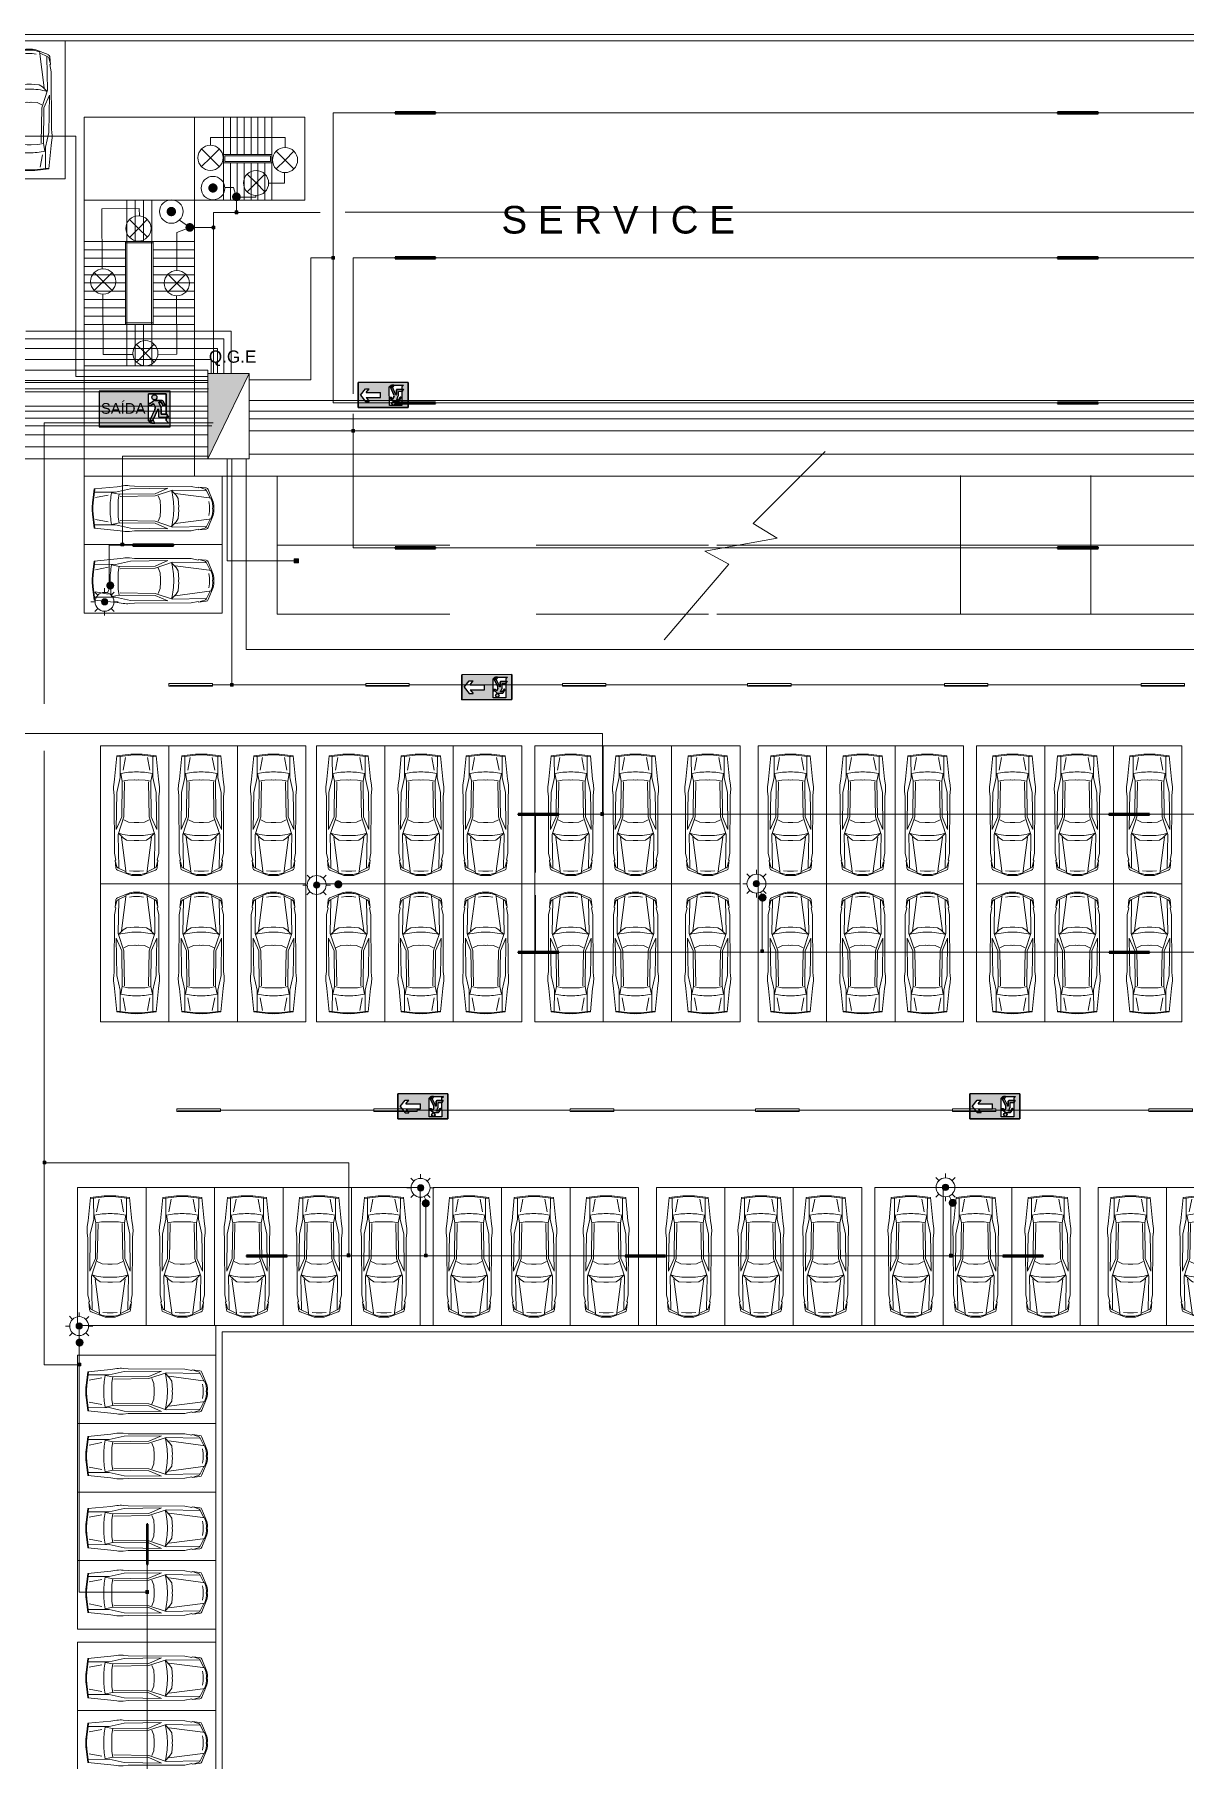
# Model space of a CAD drawing. Extents: x -17539 to 1421, y -3169 to 802964.
# Drawn here: x 90.3 to 132, y 131.4 to 193.9 of the extents above; entities that cross this region are included whole.
import ezdxf
from ezdxf.enums import TextEntityAlignment as Align

# ---------------------------------------------------------------- set-up
doc = ezdxf.new("R2010")
doc.units = 0
doc.header["$LTSCALE"] = 25
doc.header["$MEASUREMENT"] = 0
doc.linetypes.add('DASHED2', pattern=[0.375, 0.25, -0.125])
doc.layers.get('0').update_dxf_attribs({"lineweight": 9})
for name, color, linetype, lineweight in [('black marble', 251, 'Continuous', 5), ('Iluminação', 10, 'Continuous', 9), ('Quadros', 50, 'Continuous', 9), ('www.cadblocksfree.com', 7, 'Continuous', 9)]:
    doc.layers.add(name, color=color, linetype=linetype, lineweight=lineweight)
doc.layers.add('Simbologia de Emergência', color=6, linetype='Continuous')
doc.layers.add('Tomadas', color=3, linetype='Continuous', lineweight=9, true_color=0x00f500)
doc.styles.add('AGORA COTA', font='arial.ttf')
doc.styles.add('ROMANS', font='arial.ttf')
doc.styles.get("Standard").update_dxf_attribs({"font": 'arial.ttf'})

# ---------------------------------------------------------------- blocks, each defined once
blk = doc.blocks.new('CAR')
at = {"layer": 'black marble'}
for p, q in [((857, 1946), (571, 1917)), ((618, 1881), (798, 1931)), ((862, 1922), (857, 1946)), ((1117, 1975), (862, 1922)), ((3170, 1983), (1117, 1975)), ((3317, 1887), (1965, 1906)), ((1965, 1906), (2427, 1705)), ((3348, 2000), (3170, 1983)), ((3854, 1766), (3317, 1887)), ((3795, 1965), (3583, 1995)), ((4634, 1882), (3795, 1965)), ((4669, 1382), (4609, 1880)), ((4695, 1382), (4634, 1882)), ((500, 1857), (323, 1414)), ((403, 1549), (351, 1378)), ((375, 1544), (1696, 1717)), ((432, 1553), (581, 1846)), ((458, 1281), (479, 1430)), ((578, 1819), (1791, 1841)), ((1568, 1222), (1589, 1536)), ((1568, 1258), (1572, 1173)), ((1589, 1536), (1668, 1654)), ((1668, 1654), (1834, 1825)), ((1791, 1841), (2424, 1633)), ((2225, 1226), (2237, 1459)), ((2225, 1254), (2228, 1173)), ((2237, 1459), (2318, 1634)), ((2424, 1633), (3692, 1609)), ((2427, 1705), (3722, 1691)), ((3722, 1691), (3998, 1746)), ((3760, 1485), (3722, 1691)), ((3764, 1230), (3760, 1485)), ((3764, 1251), (3763, 1173)), ((3854, 1766), (4614, 1768)), ((4123, 1658), (4581, 1571)), ((500, 488), (323, 931)), ((403, 796), (351, 967)), ((375, 801), (1696, 628)), ((432, 792), (581, 499)), ((458, 1200), (459, 1173)), ((458, 1146), (459, 1173)), ((458, 1065), (479, 915)), ((1568, 1087), (1572, 1173)), ((1568, 1123), (1589, 809)), ((1589, 809), (1668, 691)), ((1668, 691), (1834, 520)), ((1791, 504), (2424, 712)), ((1965, 439), (2427, 640)), ((2225, 1091), (2228, 1173)), ((2225, 1119), (2237, 886)), ((2237, 886), (2318, 711)), ((2424, 712), (3692, 737)), ((2427, 640), (3722, 655)), ((3760, 860), (3722, 655)), ((3722, 655), (3998, 600)), ((3764, 1116), (3760, 860)), ((3764, 1095), (3763, 1173)), ((4123, 688), (4581, 774)), ((4669, 963), (4609, 465)), ((4695, 963), (4634, 463)), ((857, 399), (571, 428)), ((578, 526), (1791, 504)), ((618, 465), (798, 415)), ((862, 423), (857, 399)), ((1117, 370), (862, 423)), ((3170, 363), (1117, 370)), ((3317, 458), (1965, 439)), ((3348, 345), (3170, 363)), ((3854, 580), (3317, 458)), ((3795, 380), (3583, 350)), ((4634, 463), (3795, 380)), ((3854, 580), (4614, 577))]:
    blk.add_line(p, q, dxfattribs=at)
blk.add_lwpolyline([(0, 2480), (5000, 2480), (5000, 0), (0, 0)], close=True, dxfattribs=at)
for centre, radius, start, end in [((580, 1835), 82.3, 95.8102, 164.66147), ((633, 1828), 54.9, 105.48617, 160.78938), ((3445, 1017), 988, 81.92841, 95.62572), ((958, 1240), 658, 164.66147, 185.88651), ((995, 1240), 658, 167.90524, 185.88651), ((1115, 1240), 658, 176.47351, 183.52649), ((3915, 1234), 2164, 164.13463, 181.61796), ((1207, 1172), 2850, 0.00295, 11.60549), ((3030, 1240), 1646, 357.64887, 4.94076), ((3055, 1240), 1646, 357.64887, 4.94076), ((958, 1105), 658, 174.11349, 195.33853), ((995, 1105), 658, 174.11349, 192.09476), ((1115, 1105), 658, 176.47351, 183.52649), ((3915, 1112), 2164, 178.38204, 195.86537), ((1207, 1173), 2850, 348.39451, 359.99705), ((3030, 1105), 1646, 355.05924, 2.35113), ((3055, 1105), 1646, 355.05924, 2.35113), ((580, 510), 82.3, 195.33853, 264.1898), ((633, 517), 54.9, 199.21062, 254.51383), ((3445, 1328), 988, 264.37428, 278.07159)]:
    blk.add_arc(centre, radius, start, end, dxfattribs=at)
blk = doc.blocks.new('quadro eletrico')
h = blk.add_hatch(color=256)
h.dxf.hatch_style = 1
h.paths.add_polyline_path([(1.839, -0.788), (-1.457, 0.809), (-1.457, -0.788)])
blk.add_line((-1.457, 0.809), (1.839, -0.788))
blk.add_lwpolyline([(-1.457, 0.809), (1.839, 0.809), (1.839, -0.788), (-1.457, -0.788)], close=True)
blk = doc.blocks.new('Quadro')
at = {"xscale": 0.6593095434044552, "yscale": 0.6593095434044552, "zscale": 0.6593095434044552}
blk.add_blockref('quadro eletrico', (-0.091, 0.017), dxfattribs=at)
blk = doc.blocks.new('emergencia seta')
at = {"layer": 'Simbologia de Emergência'}
h = blk.add_hatch(color=98, dxfattribs=at)
h.paths.add_polyline_path([(1.001, 0.298), (0.094, 0.296), (-0.813, 0.294), (-0.811, -0.613), (1.003, -0.609)])
h.paths.add_polyline_path([(-0.131, -0.455), (-0.195, -0.52), (-0.649, -0.521), (-0.585, -0.456), (-0.585, -0.371), (-0.643, -0.371), (-0.595, -0.289), (-0.585, -0.289), (-0.587, 0.224), (-0.133, 0.225)], flags=16)
h.paths.add_polyline_path([(-0.372, -0.172, 0.038289), (-0.372, -0.171)], flags=0)
h.paths.add_polyline_path([(0.186, -0.248), (0.185, -0.067), (0.706, -0.066), (0.597, 0.07), (0.733, 0.07), (0.915, -0.156), (0.734, -0.383), (0.598, -0.383), (0.706, -0.247)], flags=16)
h.paths.add_polyline_path([(-0.349, 0.142, -1), (-0.221, 0.142, -1)], flags=0)
h.paths.add_polyline_path([(-0.188, -0.455), (-0.261, -0.455), (-0.291, -0.52), (-0.218, -0.52)], flags=16)
h.paths.add_polyline_path([(-0.3, -0.17, -0.215507), (-0.301, -0.11), (-0.263, -0.02), (-0.204, -0.069), (-0.132, -0.069), (-0.132, -0.021), (-0.187, -0.021), (-0.277, 0.054, 0.148058), (-0.294, 0.059), (-0.473, 0.059, 0.263654), (-0.498, 0.044), (-0.553, -0.048, 1), (-0.512, -0.072), (-0.462, 0.011), (-0.399, 0.011), (-0.454, -0.127, 0.095479), (-0.459, -0.154), (-0.459, -0.293), (-0.592, -0.294), (-0.635, -0.366), (-0.409, -0.366, 0.414214), (-0.386, -0.343), (-0.387, -0.173, -0.740976), (-0.372, -0.172), (-0.241, -0.446), (-0.169, -0.446)], flags=0)
for p, q in [((-0.813, 0.294), (1.001, 0.298)), ((-0.811, -0.613), (-0.813, 0.294)), ((1.001, 0.298), (1.003, -0.609)), ((1.001, 0.298), (1.001, 0.298)), ((1.001, 0.298), (1.003, -0.609)), ((1.001, 0.298), (1.001, 0.298))]:
    blk.add_line(p, q, dxfattribs=at)
at = {"layer": 'Simbologia de Emergência', "color": 7, "linetype": 'ByBlock', "lineweight": -2, "true_color": 0xffffff}
for p, q in [((1.001, 0.298), (-0.813, 0.294)), ((-0.813, 0.294), (-0.811, -0.613)), ((-0.587, 0.224), (-0.133, 0.225)), ((-0.587, 0.224), (-0.133, 0.225)), ((-0.587, 0.224), (-0.133, 0.225)), ((-0.585, -0.289), (-0.587, 0.224)), ((-0.585, -0.289), (-0.587, 0.224)), ((-0.585, -0.289), (-0.587, 0.224)), ((-0.498, 0.044), (-0.553, -0.048)), ((-0.498, 0.044), (-0.553, -0.048)), ((-0.498, 0.044), (-0.553, -0.048)), ((-0.512, -0.072), (-0.462, 0.011)), ((-0.512, -0.072), (-0.462, 0.011)), ((-0.512, -0.072), (-0.462, 0.011)), ((-0.294, 0.059), (-0.473, 0.059)), ((-0.294, 0.059), (-0.473, 0.059)), ((-0.294, 0.059), (-0.473, 0.059)), ((-0.462, 0.011), (-0.399, 0.011)), ((-0.462, 0.011), (-0.399, 0.011)), ((-0.462, 0.011), (-0.399, 0.011)), ((-0.399, 0.011), (-0.454, -0.127)), ((-0.399, 0.011), (-0.454, -0.127)), ((-0.399, 0.011), (-0.454, -0.127)), ((-0.349, 0.142), (-0.349, 0.142)), ((-0.277, 0.054), (-0.187, -0.021)), ((-0.277, 0.054), (-0.187, -0.021)), ((-0.187, -0.021), (-0.277, 0.054)), ((-0.133, 0.225), (-0.131, -0.455)), ((0.706, -0.066), (0.597, 0.07)), ((0.733, 0.07), (0.597, 0.07)), ((0.915, -0.156), (0.733, 0.07)), ((1.003, -0.609), (1.001, 0.298)), ((1.003, -0.609), (1.001, 0.298)), ((-0.811, -0.613), (1.003, -0.609)), ((-0.585, -0.456), (-0.649, -0.521)), ((-0.585, -0.456), (-0.649, -0.521)), ((-0.649, -0.521), (-0.585, -0.456)), ((-0.195, -0.52), (-0.649, -0.521)), ((-0.595, -0.289), (-0.643, -0.371)), ((-0.595, -0.289), (-0.643, -0.371)), ((-0.643, -0.371), (-0.595, -0.289)), ((-0.585, -0.371), (-0.643, -0.371)), ((-0.585, -0.371), (-0.643, -0.371)), ((-0.585, -0.371), (-0.643, -0.371)), ((-0.592, -0.294), (-0.635, -0.366)), ((-0.592, -0.294), (-0.635, -0.366)), ((-0.592, -0.294), (-0.635, -0.366)), ((-0.409, -0.366), (-0.635, -0.366)), ((-0.409, -0.366), (-0.635, -0.366)), ((-0.635, -0.366), (-0.409, -0.366)), ((-0.585, -0.289), (-0.595, -0.289)), ((-0.585, -0.289), (-0.595, -0.289)), ((-0.595, -0.289), (-0.585, -0.289)), ((-0.459, -0.293), (-0.592, -0.294)), ((-0.459, -0.293), (-0.592, -0.294)), ((-0.459, -0.293), (-0.592, -0.294)), ((-0.585, -0.456), (-0.585, -0.371)), ((-0.585, -0.456), (-0.585, -0.371)), ((-0.585, -0.456), (-0.585, -0.371)), ((-0.459, -0.154), (-0.459, -0.293)), ((-0.459, -0.154), (-0.459, -0.293)), ((-0.459, -0.154), (-0.459, -0.293)), ((-0.387, -0.173), (-0.386, -0.343)), ((-0.387, -0.173), (-0.386, -0.343)), ((-0.386, -0.343), (-0.387, -0.173)), ((-0.372, -0.171), (-0.372, -0.172)), ((-0.372, -0.172), (-0.241, -0.446)), ((-0.372, -0.172), (-0.241, -0.446)), ((-0.372, -0.172), (-0.372, -0.172)), ((-0.372, -0.172), (-0.241, -0.446)), ((-0.263, -0.02), (-0.301, -0.11)), ((-0.263, -0.02), (-0.301, -0.11)), ((-0.301, -0.11), (-0.263, -0.02)), ((-0.3, -0.17), (-0.169, -0.446)), ((-0.3, -0.17), (-0.169, -0.446)), ((-0.169, -0.446), (-0.3, -0.17)), ((-0.291, -0.52), (-0.261, -0.455)), ((-0.291, -0.52), (-0.261, -0.455)), ((-0.261, -0.455), (-0.291, -0.52)), ((-0.291, -0.52), (-0.218, -0.52)), ((-0.263, -0.02), (-0.204, -0.069)), ((-0.263, -0.02), (-0.204, -0.069)), ((-0.263, -0.02), (-0.204, -0.069)), ((-0.263, -0.02), (-0.263, -0.02)), ((-0.188, -0.455), (-0.261, -0.455)), ((-0.188, -0.455), (-0.261, -0.455)), ((-0.188, -0.455), (-0.261, -0.455)), ((-0.169, -0.446), (-0.241, -0.446)), ((-0.169, -0.446), (-0.241, -0.446)), ((-0.241, -0.446), (-0.169, -0.446)), ((-0.218, -0.52), (-0.188, -0.455)), ((-0.218, -0.52), (-0.188, -0.455)), ((-0.218, -0.52), (-0.188, -0.455)), ((-0.204, -0.069), (-0.132, -0.069)), ((-0.204, -0.069), (-0.132, -0.069)), ((-0.204, -0.069), (-0.132, -0.069)), ((-0.131, -0.455), (-0.195, -0.52)), ((-0.131, -0.455), (-0.195, -0.52)), ((-0.131, -0.455), (-0.195, -0.52)), ((-0.188, -0.455), (-0.188, -0.455)), ((-0.187, -0.021), (-0.132, -0.021)), ((-0.187, -0.021), (-0.132, -0.021)), ((-0.132, -0.021), (-0.187, -0.021)), ((-0.132, -0.069), (-0.132, -0.021)), ((-0.131, -0.455), (-0.131, -0.455)), ((0.706, -0.066), (0.185, -0.067)), ((0.185, -0.067), (0.186, -0.248)), ((0.706, -0.247), (0.186, -0.248)), ((0.706, -0.247), (0.598, -0.383)), ((0.734, -0.383), (0.598, -0.383)), ((0.915, -0.156), (0.734, -0.383))]:
    blk.add_line(p, q, dxfattribs=at)
blk.add_circle((-0.285, 0.142), 0.0645, dxfattribs=at)
blk.add_circle((-0.285, 0.142), 0.0645, dxfattribs=at)
for centre, radius, start, end in [((-0.473, 0.029), 0.0296, 90.13181, 149.21243), ((-0.473, 0.029), 0.0296, 90.13181, 149.21232), ((-0.473, 0.029), 0.0296, 90.13181, 149.21232), ((-0.285, 0.142), 0.0645, 0.13181, 180.13181), ((-0.285, 0.142), 0.0645, 180.13181, 0.13181), ((-0.294, 0.03), 0.0296, 56.44401, 90.13181), ((-0.294, 0.03), 0.0296, 56.44422, 90.13181), ((-0.294, 0.03), 0.0296, 56.44422, 90.13181), ((-0.532, -0.06), 0.024, 149.21243, 329.21243), ((-0.532, -0.06), 0.024, 149.21232, 329.21232), ((-0.532, -0.06), 0.024, 149.21232, 329.21232), ((-0.387, -0.154), 0.0726, 158.31607, 180.13181), ((-0.387, -0.154), 0.0726, 158.31577, 180.13181), ((-0.387, -0.154), 0.0726, 158.31577, 180.13181), ((-0.409, -0.343), 0.0227, 270.13181, 0.13181), ((-0.409, -0.343), 0.0227, 270.13181, 0.13181), ((-0.409, -0.343), 0.0227, 270.13181, 0.13181), ((-0.379, -0.174), 0.00779, 21.03434, 167.1846), ((-0.379, -0.174), 0.00779, 21.03434, 167.18455), ((-0.379, -0.174), 0.00779, 21.03434, 167.18455), ((-0.379, -0.174), 0.00779, 21.03434, 29.8052), ((-0.234, -0.138), 0.0726, 156.77285, 205.41985), ((-0.234, -0.138), 0.0726, 156.77312, 205.41977), ((-0.234, -0.138), 0.0726, 156.77312, 205.41977)]:
    blk.add_arc(centre, radius, start, end, dxfattribs=at)
blk = doc.blocks.new('emergencia saida')
at = {"layer": 'Simbologia de Emergência'}
h = blk.add_hatch(color=98, dxfattribs=at)
h.paths.add_polyline_path([(-0.097, 0.169), (-0.097, 1.056), (-1.871, 1.056), (-1.871, 0.169)])
h.paths.add_polyline_path([(-0.638, 0.322), (-0.638, 0.988), (-0.194, 0.988), (-0.194, 0.486), (-0.185, 0.486), (-0.137, 0.406), (-0.194, 0.406), (-0.194, 0.322), (-0.131, 0.259), (-0.575, 0.259)], flags=16)
h.paths.add_polyline_path([(-0.552, 0.906, -1), (-0.426, 0.906, -1)], flags=0)
h.paths.add_polyline_path([(-0.582, 0.323), (-0.511, 0.323), (-0.481, 0.259), (-0.552, 0.259)], flags=0)
h.paths.add_polyline_path([(-0.474, 0.602, 0.215507), (-0.473, 0.66), (-0.51, 0.748), (-0.568, 0.7), (-0.638, 0.7), (-0.638, 0.747), (-0.585, 0.747), (-0.501, 0.817, -0.204141), (-0.48, 0.826), (-0.305, 0.826, -0.263654), (-0.28, 0.812), (-0.226, 0.722, -1), (-0.266, 0.698), (-0.315, 0.779), (-0.377, 0.779), (-0.322, 0.644, -0.095479), (-0.317, 0.617), (-0.317, 0.481), (-0.187, 0.481), (-0.145, 0.41), (-0.366, 0.41, -0.414214), (-0.389, 0.433), (-0.389, 0.599, 0.740976), (-0.403, 0.6), (-0.53, 0.331), (-0.601, 0.331)], flags=0)
for p, q in [((-0.194, 0.988), (-0.638, 0.988)), ((-0.194, 0.486), (-0.194, 0.988)), ((-0.097, 0.169), (-0.097, 1.056)), ((-0.585, 0.747), (-0.638, 0.747)), ((-0.568, 0.7), (-0.638, 0.7)), ((-0.474, 0.602), (-0.601, 0.331)), ((-0.496, 0.821), (-0.585, 0.747)), ((-0.51, 0.748), (-0.568, 0.7)), ((-0.403, 0.6), (-0.53, 0.331)), ((-0.51, 0.748), (-0.473, 0.66)), ((-0.48, 0.826), (-0.305, 0.826)), ((-0.389, 0.599), (-0.389, 0.433)), ((-0.315, 0.779), (-0.377, 0.779)), ((-0.377, 0.779), (-0.322, 0.644)), ((-0.317, 0.617), (-0.317, 0.481)), ((-0.317, 0.481), (-0.187, 0.481)), ((-0.266, 0.698), (-0.315, 0.779)), ((-0.28, 0.812), (-0.226, 0.722)), ((-0.194, 0.486), (-0.185, 0.486)), ((-0.187, 0.481), (-0.145, 0.41)), ((-0.185, 0.486), (-0.137, 0.406)), ((-1.871, 0.169), (-0.097, 0.169)), ((-0.638, 0.322), (-0.575, 0.259)), ((-0.601, 0.331), (-0.53, 0.331)), ((-0.552, 0.259), (-0.582, 0.323)), ((-0.582, 0.323), (-0.511, 0.323)), ((-0.481, 0.259), (-0.511, 0.323)), ((-0.366, 0.41), (-0.145, 0.41)), ((-0.194, 0.322), (-0.194, 0.406)), ((-0.194, 0.406), (-0.137, 0.406)), ((-0.194, 0.322), (-0.131, 0.259))]:
    blk.add_line(p, q, dxfattribs=at)
at = {"layer": 'Simbologia de Emergência', "color": 7, "true_color": 0xffffff}
for points in [[(-0.097, 1.056), (-1.871, 1.056), (-1.871, 0.169), (-0.097, 0.169), (-0.097, 1.056)], [(-0.638, 0.322), (-0.638, 0.988), (-0.194, 0.988), (-0.194, 0.486), (-0.185, 0.486), (-0.137, 0.406), (-0.194, 0.406), (-0.194, 0.322), (-0.131, 0.259), (-0.575, 0.259), (-0.638, 0.322)], [(-0.511, 0.323), (-0.582, 0.323), (-0.552, 0.259), (-0.481, 0.259), (-0.511, 0.323)]]:
    blk.add_lwpolyline(points, close=True, dxfattribs=at)
for points in [[(-0.552, 0.906, -1), (-0.426, 0.906, -1), (-0.552, 0.906, -1)], [(-0.403, 0.6, -0.740976), (-0.389, 0.599), (-0.389, 0.433, 0.414214), (-0.366, 0.41), (-0.145, 0.41), (-0.187, 0.481), (-0.317, 0.481), (-0.317, 0.617, 0.095479), (-0.322, 0.644), (-0.377, 0.779), (-0.315, 0.779), (-0.266, 0.698, 1), (-0.226, 0.722), (-0.28, 0.812, 0.263654), (-0.305, 0.826), (-0.48, 0.826, 0.148058), (-0.496, 0.821), (-0.585, 0.747), (-0.638, 0.747), (-0.638, 0.7), (-0.568, 0.7), (-0.51, 0.748), (-0.473, 0.66, -0.215507), (-0.474, 0.602), (-0.601, 0.331), (-0.53, 0.331), (-0.403, 0.6, -0.740976)]]:
    blk.add_lwpolyline(points, format="xyb", close=True, dxfattribs=at)
at = {"layer": 'Simbologia de Emergência'}
blk.add_lwpolyline([(-0.403, 0.6, -0.038289), (-0.403, 0.601), (-0.403, 0.6, -0.038289)], format="xyb", close=True, dxfattribs=at)
blk.add_circle((-0.489, 0.906), 0.0631, dxfattribs=at)
for centre, radius, start, end in [((-0.48, 0.797), 0.029, 89.9965, 123.6843), ((-0.538, 0.632), 0.071, 334.7085, 23.3555), ((-0.396, 0.597), 0.00762, 12.9437, 159.094), ((-0.366, 0.433), 0.0222, 179.9965, 269.9965), ((-0.388, 0.617), 0.071, 359.9965, 21.8123), ((-0.305, 0.797), 0.029, 30.9159, 89.9965), ((-0.246, 0.71), 0.0234, 210.9159, 30.9159)]:
    blk.add_arc(centre, radius, start, end, dxfattribs=at)
at = {"layer": 'Simbologia de Emergência', "color": 0, "style": 'AGORA COTA'}
blk.add_text('SAÍDA', height=0.2665, rotation=359.9965, dxfattribs=at).set_placement((-1.27, 0.493), align=Align.CENTER)
blk = doc.blocks.new('Caixa de Derivação')
at = {"layer": 'Iluminação'}
h = blk.add_hatch(color=256, dxfattribs=at)
h.dxf.hatch_style = 1
h.paths.add_polyline_path([(0.052, 0.051), (-0.048, 0.051), (-0.048, -0.049), (0.052, -0.049)])
blk.add_lwpolyline([(-0.048, 0.051), (0.052, 0.051), (0.052, -0.049), (-0.048, -0.049)], close=True, dxfattribs=at)
blk = doc.blocks.new('Luminárias 3')
at = {"layer": 'Iluminação'}
blk.add_line((0.029, 0.024), (1.552, 0.024), dxfattribs=at)
blk.add_lwpolyline([(0, 0.105), (1.575, 0.105), (1.575, 0), (0, 0)], close=True, dxfattribs=at)
blk = doc.blocks.new('Luminária 4')
at = {"layer": 'Iluminação', "lineweight": 40}
for p, q in [((0.733, 0.043), (-0.734, 0.043)), ((-0.734, 0.043), (-0.734, 0)), ((-0.734, 0), (0.733, 0)), ((0.733, 0), (0.733, 0.043))]:
    blk.add_line(p, q, dxfattribs=at)
at = {"layer": 'Iluminação', "lineweight": 30}
blk.add_line((-0.667, 0.008), (0.679, 0.008), dxfattribs=at)
blk = doc.blocks.new('Ponto de Luz')
for q in [(-0.438, -0.436), (-0.437, 0.437), (0.438, 0.436), (0.437, -0.437)]:
    blk.add_line((0, 0), q)
blk.add_circle((0, 0), 0.618)
blk = doc.blocks.new('sensor movimento')
for p, q in [((-0.48, 0.001), (-0.697, 0.001)), ((-0.697, 0.001), (-0.697, 0.001)), ((-0.338, 0.34), (-0.491, 0.494)), ((0.001, 0.48), (0.001, 0.697)), ((0.338, 0.34), (0.491, 0.494)), ((0.48, 0.001), (0.697, 0.001)), ((0.697, 0.001), (0.697, 0.002)), ((-0.336, -0.342), (-0.488, -0.497)), ((0.001, -0.48), (0.001, -0.697)), ((0.001, -0.697), (0.001, -0.507)), ((0.337, -0.341), (0.491, -0.494))]:
    blk.add_line(p, q)
for radius in [0.48, 0.159]:
    blk.add_circle((0, 0), radius)

msp = doc.modelspace()

# ---------------------------------------------------------------- hatches: boundary and pattern name
at = {"layer": 'Iluminação'}
h = msp.add_hatch(color=256, dxfattribs=at)
h.dxf.hatch_style = 1
h.paths.add_polyline_path([(96.972, 188.293, 1), (96.633, 188.293, 1)])
h = msp.add_hatch(color=256, dxfattribs=at)
h.dxf.hatch_style = 1
h.paths.add_polyline_path([(97.813, 187.973, 1), (97.494, 187.973, 1)])
h = msp.add_hatch(color=256, dxfattribs=at)
h.dxf.hatch_style = 1
h.paths.add_polyline_path([(95.466, 187.44, 1), (95.126, 187.438, 1)])
h = msp.add_hatch(color=256, dxfattribs=at)
h.dxf.hatch_style = 1
h.paths.add_polyline_path([(96.124, 186.867, 1), (95.805, 186.865, 1)])
h = msp.add_hatch(color=256, dxfattribs=at)
h.dxf.hatch_style = 1
h.paths.add_polyline_path([(93.084, 173.747, 1), (93.084, 174.038, 1)])
h = msp.add_hatch(color=256, dxfattribs=at)
h.dxf.hatch_style = 1
h.paths.add_polyline_path([(92.99, 173.302, -1), (92.763, 173.302, -1)])
h = msp.add_hatch(color=256, dxfattribs=at)
h.dxf.hatch_style = 1
h.paths.add_polyline_path([(100.672, 163.043, -1), (100.445, 163.043, -1)])
h = msp.add_hatch(color=256, dxfattribs=at)
h.dxf.hatch_style = 1
h.paths.add_polyline_path([(101.344, 162.921, 1), (101.343, 163.213, 1)])
h = msp.add_hatch(color=256, dxfattribs=at)
h.dxf.hatch_style = 1
h.paths.add_polyline_path([(116.601, 163.091, -1), (116.374, 163.091, -1)])
h = msp.add_hatch(color=256, dxfattribs=at)
h.dxf.hatch_style = 1
h.paths.add_polyline_path([(116.711, 162.441, 1), (116.711, 162.733, 1)])
h = msp.add_hatch(color=256, dxfattribs=at)
h.dxf.hatch_style = 1
h.paths.add_polyline_path([(104.437, 152.073, -1), (104.21, 152.073, -1)])
h = msp.add_hatch(color=256, dxfattribs=at)
h.dxf.hatch_style = 1
h.paths.add_polyline_path([(123.45, 152.09, -1), (123.222, 152.09, -1)])
h = msp.add_hatch(color=256, dxfattribs=at)
h.dxf.hatch_style = 1
h.paths.add_polyline_path([(104.513, 151.366, 1), (104.513, 151.658, 1)])
h = msp.add_hatch(color=256, dxfattribs=at)
h.dxf.hatch_style = 1
h.paths.add_polyline_path([(123.598, 151.383, 1), (123.598, 151.675, 1)])
h = msp.add_hatch(color=256, dxfattribs=at)
h.dxf.hatch_style = 1
h.paths.add_polyline_path([(92.07, 147.064, -1), (91.843, 147.064, -1)])
h = msp.add_hatch(color=256, dxfattribs=at)
h.dxf.hatch_style = 1
h.paths.add_polyline_path([(91.973, 146.322, 1), (91.973, 146.613, 1)])
at = {"layer": 'Quadros', "true_color": 0xffffff}
h = msp.add_hatch(color=7, dxfattribs=at)
h.dxf.hatch_style = 1
h.paths.add_polyline_path([(96.616, 178.479), (98.114, 181.571), (96.616, 181.571)])
at = {"layer": 'Tomadas'}
h = msp.add_hatch(color=256, dxfattribs=at)
h.dxf.hatch_style = 1
h.paths.add_polyline_path([(186.976, 185.834, 0.540943), (186.911, 185.791, 0.540943), (186.976, 185.749)])
h.paths.add_polyline_path([(187.004, 185.791), (186.976, 185.791), (186.976, 185.749, 0.295829)])
h.paths.add_polyline_path([(186.976, 185.834), (186.976, 185.791), (187.004, 185.791, 0.299986)])
h.paths.add_polyline_path([(194.623, 193.028, 0.050121), (194.622, 193.037), (194.531, 193.037, 0.050121), (194.53, 193.028, 1)])
h.paths.add_polyline_path([(194.531, 193.037), (194.622, 193.037, 0.817365)])
h.paths.add_polyline_path([(203.136, 193.028, 1), (203.229, 193.028, 1)])
h.paths.add_polyline_path([(210.011, 193.028), (209.965, 193.028), (209.964, 192.981, 0.416452)])
h.paths.add_polyline_path([(209.918, 193.028, 0.411979), (209.964, 192.981), (209.965, 193.028), (210.011, 193.028, 1)])
h.paths.add_polyline_path([(219.092, 193.028), (219.046, 193.028), (219.045, 192.981, 0.416452)])
h.paths.add_polyline_path([(219.046, 193.028), (218.999, 193.028, 0.411979), (219.045, 192.981)])
h.paths.add_polyline_path([(218.999, 193.028), (219.092, 193.028, 1)])
h.paths.add_polyline_path([(215.472, 176.263, 0.414214), (215.426, 176.216), (215.472, 176.216)])
h.paths.add_polyline_path([(215.472, 176.263), (215.472, 176.216), (215.519, 176.216, 0.414214)])
h.paths.add_polyline_path([(215.519, 176.216), (215.472, 176.216), (215.426, 176.216, 1)])
h.paths.add_polyline_path([(201.791, 176.216), (201.698, 176.216, 1)])
h.paths.add_polyline_path([(201.745, 176.263, 0.414214), (201.698, 176.216), (201.745, 176.216)])
h.paths.add_polyline_path([(201.745, 176.263), (201.745, 176.216), (201.791, 176.216, 0.414214)])
h.paths.add_polyline_path([(99.283, 174.644), (106.858, 174.644), (106.858, 173.959), (99.283, 173.959)], flags=25)
h.paths.add_polyline_path([(68.493, 82.636), (76.068, 82.636), (76.068, 81.951), (68.493, 81.951)], flags=25)
h.paths.add_polyline_path([(187.029, 180.1), (189.317, 180.1), (189.317, 179.393), (187.029, 179.393)], flags=9)
h.paths.add_polyline_path([(60.944, 78.966), (63.148, 78.966), (63.148, 78.259), (60.944, 78.259)], flags=9)
h.paths.add_polyline_path([(96.545, 182.517), (98.369, 182.517), (98.369, 181.81), (96.545, 181.81)], flags=9)
h.paths.add_polyline_path([(99.283, 174.644), (106.858, 174.644), (106.858, 173.959), (99.283, 173.959)], flags=25)
h.paths.add_polyline_path([(68.493, 82.636), (76.068, 82.636), (76.068, 81.951), (68.493, 81.951)], flags=25)
h.paths.add_polyline_path([(51.327, 103.152), (51.327, 104.819), (63.232, 104.819), (63.232, 103.152)], flags=9)
h.paths.add_polyline_path([(58.945, 136.43), (58.945, 138.037), (59.695, 138.037), (59.695, 136.43)], flags=9)
h.paths.add_polyline_path([(61.347, 136.43), (61.347, 138.037), (62.097, 138.037), (62.097, 136.43)], flags=9)
h.paths.add_polyline_path([(66.6, 121.993), (66.6, 123.659), (68.981, 123.659), (68.981, 121.993)], flags=9)
h.paths.add_polyline_path([(69.153, 120.731), (69.153, 122.398), (71.486, 122.398), (71.486, 120.731)], flags=9)
h.paths.add_polyline_path([(106.918, 186.31), (106.918, 187.977), (118.822, 187.977), (118.822, 186.31)], flags=9)
h.paths.add_polyline_path([(141.49, 174.823), (143.156, 174.823), (143.156, 172.49), (141.49, 172.49)], flags=9)
h.paths.add_polyline_path([(141.49, 177.683), (143.156, 177.683), (143.156, 175.302), (141.49, 175.302)], flags=9)
h.paths.add_polyline_path([(158.25, 185.042), (159.857, 185.042), (159.857, 184.292), (158.25, 184.292)], flags=25)
h.paths.add_polyline_path([(158.25, 182.64), (159.857, 182.64), (159.857, 181.89), (158.25, 181.89)], flags=25)
h.paths.add_polyline_path([(158.25, 185.042), (159.857, 185.042), (159.857, 184.292), (158.25, 184.292)], flags=25)
h.paths.add_polyline_path([(158.25, 182.64), (159.857, 182.64), (159.857, 181.89), (158.25, 181.89)], flags=25)
h.paths.add_polyline_path([(196.245, 169.596), (196.245, 171.263), (198.578, 171.263), (198.578, 169.596)], flags=9)
h.paths.add_polyline_path([(196.418, 172.553), (196.418, 174.219), (198.799, 174.219), (198.799, 172.553)], flags=9)
h.paths.add_polyline_path([(221.091, 155.729), (221.091, 157.396), (232.996, 157.396), (232.996, 155.729)], flags=9)
h.paths.add_polyline_path([(203.63, 179.976), (203.63, 181.643), (220.344, 181.643), (220.344, 179.976)], flags=9)
h = msp.add_hatch(color=256, dxfattribs=at)
h.dxf.hatch_style = 1
h.paths.add_polyline_path([(99.746, 174.856), (99.746, 174.718), (99.9, 174.718), (99.9, 174.856)])
h = msp.add_hatch(color=256, dxfattribs=at)
h.dxf.hatch_style = 1
h.paths.add_polyline_path([(99.746, 174.856), (99.746, 174.718), (99.9, 174.718), (99.9, 174.856)])

# ---------------------------------------------------------------- linework, layer by layer
at = {"layer": 'Iluminação'}
for p, q in [((103.4, 191.015), (101.152, 191.015)), ((101.152, 191.015), (101.152, 185.765)), ((104.867, 191.015), (127.4, 191.015)), ((128.867, 191.015), (151.4, 191.015)), ((91.833, 190.174), (82.234, 190.174)), ((91.833, 181.459), (91.833, 190.174)), ((98.504, 190.122), (96.717, 190.122)), ((96.717, 190.122), (96.717, 189.843)), ((98.504, 190.122), (99.422, 190.122)), ((99.422, 190.122), (99.422, 189.76)), ((99.392, 188.464), (99.392, 188.85)), ((97.542, 188.314), (97.228, 188.314)), ((97.645, 187.982), (97.542, 188.314)), ((98.82, 188.464), (99.392, 188.464)), ((94.136, 187.546), (92.776, 187.54)), ((92.776, 187.54), (92.786, 185.36)), ((94.136, 187.546), (94.137, 187.282)), ((97.655, 187.966), (97.655, 187.411)), ((97.656, 187.964), (98.357, 187.964)), ((98.357, 187.964), (98.357, 188.018)), ((95.961, 186.857), (95.493, 186.678)), ((95.592, 187.132), (95.991, 186.855)), ((95.983, 186.864), (96.819, 186.864)), ((96.819, 181.571), (96.819, 187.411)), ((96.819, 187.411), (100.681, 187.411)), ((101.592, 187.415), (101.96, 187.415)), ((101.96, 187.415), (155.447, 187.415)), ((95.493, 186.678), (95.493, 185.302)), ((101.152, 185.765), (100.353, 185.765)), ((100.353, 185.765), (100.353, 181.348)), ((101.152, 185.765), (101.152, 180.505)), ((103.4, 185.765), (101.884, 185.765)), ((101.884, 185.765), (101.884, 180.842)), ((104.867, 185.765), (127.4, 185.765)), ((128.867, 185.765), (151.4, 185.765)), ((92.815, 184.451), (92.825, 182.255)), ((95.484, 184.391), (95.495, 182.268)), ((92.825, 182.255), (93.903, 182.26)), ((95.495, 182.268), (94.81, 182.264)), ((96.62, 181.248), (89.238, 181.248)), ((96.62, 181.459), (91.833, 181.459)), ((100.353, 181.348), (98.114, 181.348)), ((96.642, 181.016), (89.3, 181.016)), ((88.785, 180.205), (96.616, 180.205)), ((103.4, 180.505), (101.152, 180.505)), ((101.884, 175.255), (101.884, 180.114)), ((104.867, 180.505), (127.4, 180.505)), ((128.867, 180.505), (151.4, 180.505)), ((90.693, 169.605), (90.693, 179.782)), ((90.693, 179.782), (96.808, 179.782)), ((101.884, 179.494), (98.114, 179.494)), ((101.884, 179.494), (154.557, 179.494)), ((93.526, 175.359), (93.526, 178.573)), ((93.526, 178.573), (96.613, 178.573)), ((97.486, 170.294), (97.486, 178.479)), ((98.002, 171.576), (98.002, 178.479)), ((93.96, 175.359), (93.044, 175.359)), ((93.044, 173.773), (93.044, 175.359)), ((103.4, 175.255), (101.884, 175.255)), ((104.867, 175.255), (127.4, 175.255)), ((92.988, 173.625), (93.044, 173.773)), ((167.193, 171.576), (98.002, 171.576)), ((96.783, 170.294), (102.339, 170.294)), ((103.915, 170.294), (109.458, 170.294)), ((111.033, 170.294), (116.168, 170.294)), ((117.743, 170.294), (123.3, 170.294)), ((124.875, 170.294), (130.418, 170.294)), ((89.274, 168.537), (110.907, 168.537)), ((110.907, 168.537), (110.907, 165.605)), ((90.693, 145.663), (90.693, 167.9)), ((108.482, 165.616), (108.482, 163.491)), ((109.331, 165.605), (129.257, 165.605)), ((130.724, 165.605), (149.922, 165.605)), ((100.898, 163.083), (110.936, 163.083)), ((108.482, 162.671), (108.482, 160.627)), ((110.936, 163.083), (110.936, 160.605)), ((116.634, 162.782), (116.696, 162.661)), ((116.696, 162.661), (116.696, 160.605)), ((109.331, 160.605), (129.262, 160.605)), ((130.729, 160.605), (149.922, 160.605)), ((97.072, 154.886), (102.629, 154.886)), ((104.204, 154.886), (109.747, 154.886)), ((111.322, 154.886), (116.457, 154.886)), ((118.032, 154.886), (123.589, 154.886)), ((125.164, 154.886), (130.707, 154.886)), ((101.725, 152.975), (90.693, 152.975)), ((101.725, 149.605), (101.725, 152.975)), ((104.451, 151.755), (104.512, 151.634)), ((104.512, 151.634), (104.512, 149.605)), ((123.469, 151.777), (123.53, 151.657)), ((123.53, 151.657), (123.53, 149.605)), ((99.487, 149.605), (111.73, 149.605)), ((113.197, 149.605), (125.41, 149.605)), ((91.957, 147.083), (91.957, 137.422)), ((91.957, 145.663), (90.693, 145.663)), ((94.425, 126.183), (94.425, 138.426)), ((91.957, 137.422), (94.425, 137.422))]:
    msp.add_line(p, q, dxfattribs=at)
for centre in [(96.803, 188.289), (95.296, 187.439)]:
    msp.add_circle(centre, 0.426, dxfattribs=at)
at = {"layer": 'Quadros'}
for p, q in [((96.761, 179.672), (55.678, 179.672)), ((159.01, 179.929), (98.114, 179.929))]:
    msp.add_line(p, q, dxfattribs=at)
at = {"layer": 'Tomadas'}
for p, q in [((90.03, 183.111), (97.468, 183.111)), ((97.468, 183.111), (97.468, 181.571)), ((89.257, 182.477), (96.963, 182.477)), ((89.678, 182.826), (97.194, 182.826)), ((96.963, 182.477), (96.963, 181.571)), ((97.194, 182.826), (97.194, 181.571)), ((88.857, 182.08), (96.738, 182.08)), ((96.738, 182.08), (96.738, 181.571)), ((87.848, 181.319), (96.616, 181.319)), ((88.415, 181.696), (96.616, 181.696)), ((96.616, 181.696), (96.616, 181.571)), ((87.348, 180.913), (96.616, 180.913)), ((86.817, 180.387), (96.616, 180.387)), ((98.114, 180.589), (156.604, 180.589)), ((98.114, 180.213), (157.195, 180.213)), ((86.377, 179.951), (96.616, 179.951)), ((85.542, 178.917), (96.616, 178.917)), ((85.94, 179.345), (96.616, 179.345)), ((85.085, 178.487), (96.616, 178.487)), ((97.318, 178.479), (97.318, 174.786)), ((97.318, 178.479), (97.318, 174.786)), ((98.114, 178.648), (158.397, 178.648)), ((98.114, 178.648), (158.397, 178.648)), ((97.318, 174.786), (99.81, 174.786)), ((97.318, 174.786), (99.81, 174.786))]:
    msp.add_line(p, q, dxfattribs=at)
msp.add_lwpolyline([(99.746, 174.856), (99.9, 174.856), (99.9, 174.718), (99.746, 174.718)], close=True, dxfattribs=at)
msp.add_lwpolyline([(99.746, 174.856), (99.9, 174.856), (99.9, 174.718), (99.746, 174.718)], close=True, dxfattribs=at)
at = {"layer": 'www.cadblocksfree.com'}
for p, q in [((50.133, 193.853), (237.133, 193.853)), ((50.363, 193.623), (236.903, 193.623)), ((100.133, 190.853), (92.133, 190.853)), ((92.133, 190.853), (92.133, 177.853)), ((92.133, 190.853), (92.133, 177.853)), ((96.133, 190.853), (96.133, 177.853)), ((96.133, 187.853), (96.133, 190.853)), ((100.133, 190.853), (100.133, 187.853)), ((92.133, 187.853), (96.133, 187.853)), ((96.133, 187.853), (100.133, 187.853)), ((92.133, 181.853), (96.133, 181.853)), ((92.133, 181.853), (96.018, 181.853)), ((118.977, 178.75), (116.364, 176.14)), ((157.133, 177.853), (92.133, 177.853)), ((99.133, 177.853), (99.133, 172.853)), ((123.884, 172.853), (123.884, 177.881)), ((128.606, 172.853), (128.606, 177.881)), ((117.235, 175.605), (114.623, 175.136)), ((116.364, 176.14), (117.235, 175.605)), ((114.623, 175.136), (115.494, 174.668)), ((115.05, 175.353), (140.05, 175.353)), ((115.494, 174.668), (113.15, 171.924)), ((115.05, 172.853), (140.05, 172.853)), ((236.903, 147.083), (96.903, 147.083)), ((96.903, 147.083), (96.903, 50.083)), ((237.133, 146.853), (97.133, 146.853))]:
    msp.add_line(p, q, dxfattribs=at)
at = {"layer": 'www.cadblocksfree.com', "color": 4}
for p, q in [((97.183, 190.853), (97.183, 187.853)), ((97.433, 190.853), (97.433, 189.503)), ((97.683, 190.853), (97.683, 189.503)), ((97.933, 190.853), (97.933, 189.503)), ((98.183, 190.853), (98.183, 189.503)), ((98.433, 190.853), (98.433, 189.503)), ((98.683, 190.853), (98.683, 189.503)), ((98.933, 190.853), (98.933, 187.853)), ((98.933, 189.503), (97.183, 189.503)), ((98.933, 189.203), (97.183, 189.203)), ((97.433, 189.203), (97.433, 187.853)), ((97.683, 189.203), (97.683, 187.853)), ((97.933, 189.203), (97.933, 187.853)), ((98.183, 189.203), (98.183, 187.853)), ((98.433, 189.203), (98.433, 187.853)), ((98.683, 189.203), (98.683, 187.853)), ((93.684, 186.353), (93.684, 187.853)), ((93.984, 186.353), (93.984, 187.853)), ((94.284, 186.353), (94.284, 187.853)), ((94.584, 186.353), (94.584, 187.853)), ((92.133, 186.353), (93.633, 186.353)), ((93.633, 186.353), (94.633, 186.353)), ((93.633, 186.353), (93.633, 183.353)), ((93.633, 186.303), (94.633, 186.303)), ((93.683, 186.353), (93.683, 183.353)), ((94.583, 186.353), (94.583, 183.353)), ((96.133, 186.353), (94.633, 186.353)), ((94.633, 186.353), (96.133, 186.353)), ((94.633, 186.353), (94.633, 183.353)), ((92.133, 186.053), (93.633, 186.053)), ((92.133, 185.753), (93.633, 185.753)), ((96.133, 186.053), (94.633, 186.053)), ((96.133, 185.753), (94.633, 185.753)), ((92.133, 185.453), (93.633, 185.453)), ((92.133, 185.153), (93.633, 185.153)), ((96.133, 185.453), (94.633, 185.453)), ((96.133, 185.153), (94.633, 185.153)), ((92.133, 184.853), (93.633, 184.853)), ((92.133, 184.553), (93.633, 184.553)), ((96.133, 184.853), (94.633, 184.853)), ((96.133, 184.553), (94.633, 184.553)), ((92.133, 184.253), (93.633, 184.253)), ((92.133, 183.953), (93.633, 183.953)), ((96.133, 184.253), (94.633, 184.253)), ((96.133, 183.953), (94.633, 183.953)), ((92.133, 183.653), (93.633, 183.653)), ((92.133, 183.353), (93.633, 183.353)), ((92.133, 183.353), (93.633, 183.353)), ((93.633, 183.403), (94.633, 183.403)), ((93.633, 183.353), (94.633, 183.353)), ((93.684, 183.353), (93.684, 181.853)), ((93.984, 183.353), (93.984, 181.853)), ((94.284, 183.353), (94.284, 181.853)), ((94.584, 183.353), (94.584, 181.853)), ((96.133, 183.653), (94.633, 183.653)), ((96.133, 183.353), (94.633, 183.353)), ((96.133, 183.353), (94.633, 183.353)), ((94.633, 183.353), (96.133, 183.353))]:
    msp.add_line(p, q, dxfattribs=at)
at = {"layer": 'www.cadblocksfree.com', "linetype": 'DASHED2'}
for p, q in [((99.133, 175.353), (115.05, 175.353)), ((99.133, 172.853), (115.05, 172.853))]:
    msp.add_line(p, q, dxfattribs=at)
at = {"layer": 'www.cadblocksfree.com'}
msp.add_lwpolyline([(237.133, 146.853), (97.133, 146.853), (97.133, 49.853), (50.133, 49.853), (50.133, 193.853), (237.133, 193.853)], close=True, dxfattribs=at)
at = {"layer": 'www.cadblocksfree.com', "color": 4}
for points in [[(98.933, 189.503), (97.183, 189.503), (97.183, 189.203), (98.933, 189.203)], [(98.883, 189.453), (97.233, 189.453), (97.233, 189.253), (98.883, 189.253)]]:
    msp.add_lwpolyline(points, close=True, dxfattribs=at)

# ---------------------------------------------------------------- block references
at = {"layer": 'Iluminação'}
for name, p in [('Luminária 4', (104.133, 190.993)), ('Luminária 4', (128.133, 190.993)), ('Caixa de Derivação', (96.819, 186.864)), ('Caixa de Derivação', (97.655, 187.411)), ('Caixa de Derivação', (101.152, 185.765)), ('Luminária 4', (104.133, 185.743)), ('Luminária 4', (128.133, 185.743)), ('Luminária 4', (104.133, 180.483)), ('Luminária 4', (128.133, 180.483)), ('Caixa de Derivação', (101.884, 179.494)), ('Caixa de Derivação', (93.52, 175.375)), ('Luminária 4', (104.133, 175.233)), ('Luminária 4', (128.133, 175.233)), ('Luminárias 3', (95.208, 170.242)), ('Caixa de Derivação', (97.486, 170.294)), ('Luminárias 3', (102.339, 170.242)), ('Luminárias 3', (109.458, 170.242)), ('Luminárias 3', (116.168, 170.242)), ('Luminárias 3', (123.3, 170.242)), ('Luminárias 3', (130.418, 170.242)), ('Luminária 4', (108.597, 165.583)), ('Caixa de Derivação', (110.898, 165.614)), ('Luminária 4', (129.991, 165.583)), ('Luminária 4', (108.597, 160.583)), ('Caixa de Derivação', (116.694, 160.648)), ('Luminária 4', (129.996, 160.583)), ('Luminárias 3', (95.497, 154.833)), ('Luminárias 3', (102.629, 154.833)), ('Luminárias 3', (109.747, 154.833)), ('Luminárias 3', (116.457, 154.833)), ('Luminárias 3', (123.589, 154.833)), ('Luminárias 3', (130.707, 154.833)), ('Caixa de Derivação', (90.698, 152.988)), ('Luminária 4', (98.753, 149.583)), ('Caixa de Derivação', (101.71, 149.627)), ('Caixa de Derivação', (104.508, 149.623)), ('Luminária 4', (112.463, 149.583)), ('Caixa de Derivação', (123.527, 149.616)), ('Luminária 4', (126.143, 149.583)), ('Caixa de Derivação', (91.961, 145.669)), ('Caixa de Derivação', (94.421, 137.429))]:
    msp.add_blockref(name, p, dxfattribs=at)
at = {"layer": 'Iluminação', "xscale": 0.7374665747829442, "yscale": 0.7374665747829442, "zscale": 0.7374665747829442}
for p in [(96.712, 189.387), (99.415, 189.305), (98.364, 188.474)]:
    msp.add_blockref('Ponto de Luz', p, dxfattribs=at)
at = {"layer": 'Iluminação'}
for name, p, xscale, yscale, zscale, rotation in [('Ponto de Luz', (94.104, 186.828), 0.7374665747829442, 0.7374665747829442, 0.7374665747829442, 0.275706626306927), ('Ponto de Luz', (92.827, 184.906), 0.7374665747829442, 0.7374665747829442, 0.7374665747829442, 0.275706626306927), ('Ponto de Luz', (95.496, 184.847), 0.7374665747829442, 0.7374665747829442, 0.7374665747829442, 0.275706626306927), ('Ponto de Luz', (94.356, 182.307), 0.7374665747829442, 0.7374665747829442, 0.7374665747829442, 0.275706626306927), ('sensor movimento', (92.877, 173.302), -0.7125210958801527, 0.7125210958801527, 0.7125210958801527, 180), ('sensor movimento', (100.559, 163.043), -0.7125210958801527, 0.7125210958801527, 0.7125210958801527, 180), ('sensor movimento', (116.488, 163.091), -0.7125210958801527, 0.7125210958801527, 0.7125210958801527, 180), ('sensor movimento', (104.323, 152.073), -0.7125210958801527, 0.7125210958801527, 0.7125210958801527, 180), ('sensor movimento', (123.336, 152.09), -0.7125210958801527, 0.7125210958801527, 0.7125210958801527, 180), ('sensor movimento', (91.957, 147.064), -0.7125210958801527, 0.7125210958801527, 0.7125210958801527, 180)]:
    msp.add_blockref(name, p, dxfattribs=dict(at, xscale=xscale, yscale=yscale, zscale=zscale, rotation=rotation))
for p, rotation in [((94.636, 175.373), 180.0000006403302), ((94.403, 139.16), 270)]:
    msp.add_blockref('Luminária 4', p, dxfattribs=dict(at, rotation=rotation))
at = {"layer": 'Quadros', "color": 7, "true_color": 0xffffff, "xscale": 1.422900023054062, "yscale": 1.422900023054062, "zscale": 1.422900023054062, "rotation": 270}
msp.add_blockref('Quadro', (97.331, 180.075), dxfattribs=at)
at = {"layer": 'Simbologia de Emergência', "rotation": 180}
for p in [(103.06, 180.633), (106.821, 170.052), (104.501, 154.865), (125.221, 154.866)]:
    msp.add_blockref('emergencia seta', p, dxfattribs=at)
at = {"layer": 'Simbologia de Emergência', "xscale": 1.446648851099372, "yscale": 1.446648851099372, "zscale": 1.446648851099372}
msp.add_blockref('emergencia saida', (95.389, 179.402), dxfattribs=at)
at = {"layer": 'www.cadblocksfree.com', "yscale": 0.001, "zscale": 0.001}
for p, xscale, rotation in [((88.973, 193.623), 0.001, 269.999998065669), ((97.133, 177.853), 0.001, 180.0000012806605), ((97.133, 172.893), -0.001, 359.9999999999999), ((95.208, 163.083), 0.001, 89.99999935966973), ((95.208, 163.083), -0.001, 270.0000006403303), ((100.168, 163.083), 0.001, 89.99999935966973), ((100.548, 163.083), -0.001, 269.9999993596697), ((105.508, 163.083), 0.001, 89.99999935966973), ((105.508, 163.083), -0.001, 269.9999993596697), ((110.936, 163.083), 0.001, 90.00000064033027), ((110.936, 163.083), -0.001, 270.0000006403303), ((115.897, 163.083), 0.001, 90.00000064033027), ((116.548, 163.083), -0.001, 269.9999993596697), ((121.508, 163.083), 0.001, 89.99999935966973), ((121.508, 163.083), -0.001, 269.9999993596697), ((126.936, 163.083), 0.001, 90.00000064033027), ((126.936, 163.083), -0.001, 270.0000006403303), ((131.897, 163.083), 0.001, 90.00000064033027), ((95.208, 163.083), -0.001, 90.00000064033027), ((95.208, 163.083), 0.001, 269.9999993596697), ((100.168, 163.083), -0.001, 90.00000064033027), ((100.548, 163.083), 0.001, 270.0000006403303), ((105.508, 163.083), -0.001, 90.00000064033027), ((105.508, 163.083), 0.001, 270.0000006403303), ((110.936, 163.083), -0.001, 89.99999935966973), ((110.936, 163.083), 0.001, 269.9999993596697), ((115.897, 163.083), -0.001, 89.99999935966973), ((116.548, 163.083), 0.001, 270.0000006403303), ((121.508, 163.083), -0.001, 90.00000064033027), ((121.508, 163.083), 0.001, 270.0000006403303), ((126.936, 163.083), -0.001, 89.99999935966973), ((126.936, 163.083), 0.001, 269.9999993596697), ((131.897, 163.083), -0.001, 89.99999935966973), ((91.903, 147.083), -0.001, 270.0000006403303), ((96.864, 147.083), 0.001, 89.99999935966973), ((96.864, 147.083), -0.001, 270.0000006403303), ((101.824, 147.083), 0.001, 90.00000064033027), ((101.824, 147.083), -0.001, 270.0000006403303), ((107.256, 147.083), 0.001, 90.00000064033027), ((107.256, 147.083), -0.001, 270.0000006403303), ((112.216, 147.083), 0.001, 90.00000064033027), ((112.864, 147.083), -0.001, 270.0000006403303), ((117.824, 147.083), 0.001, 90.00000064033027), ((117.824, 147.083), -0.001, 270.0000006403303), ((123.256, 147.083), 0.001, 90.00000064033027), ((123.256, 147.083), -0.001, 270.0000006403303), ((128.216, 147.083), 0.001, 90.00000064033027), ((128.864, 147.083), -0.001, 270.0000006403303), ((133.824, 147.083), 0.001, 90.00000064033027), ((96.903, 143.53), 0.001, 180), ((96.903, 138.569), 0.001, 180), ((96.903, 133.137), 0.001, 180)]:
    msp.add_blockref('CAR', p, dxfattribs=dict(at, xscale=xscale, rotation=rotation))
at = {"layer": 'www.cadblocksfree.com', "xscale": -0.001, "yscale": 0.001, "zscale": 0.001}
for p in [(96.903, 143.53), (96.903, 138.569), (96.903, 133.137)]:
    msp.add_blockref('CAR', p, dxfattribs=at)

# ---------------------------------------------------------------- texts
at = {"layer": 'Quadros', "insert": (96.655, 182.406), "char_height": 0.4429, "width": 3.46617, "attachment_point": 1}
msp.add_mtext('Q.G.E', dxfattribs=at)
at = {"layer": 'www.cadblocksfree.com', "style": 'ROMANS'}
msp.add_text('S E R V I C E', height=1, dxfattribs=at).set_placement((107.251, 187.643), align=Align.TOP_LEFT)

doc.saveas('drawing.dxf')
